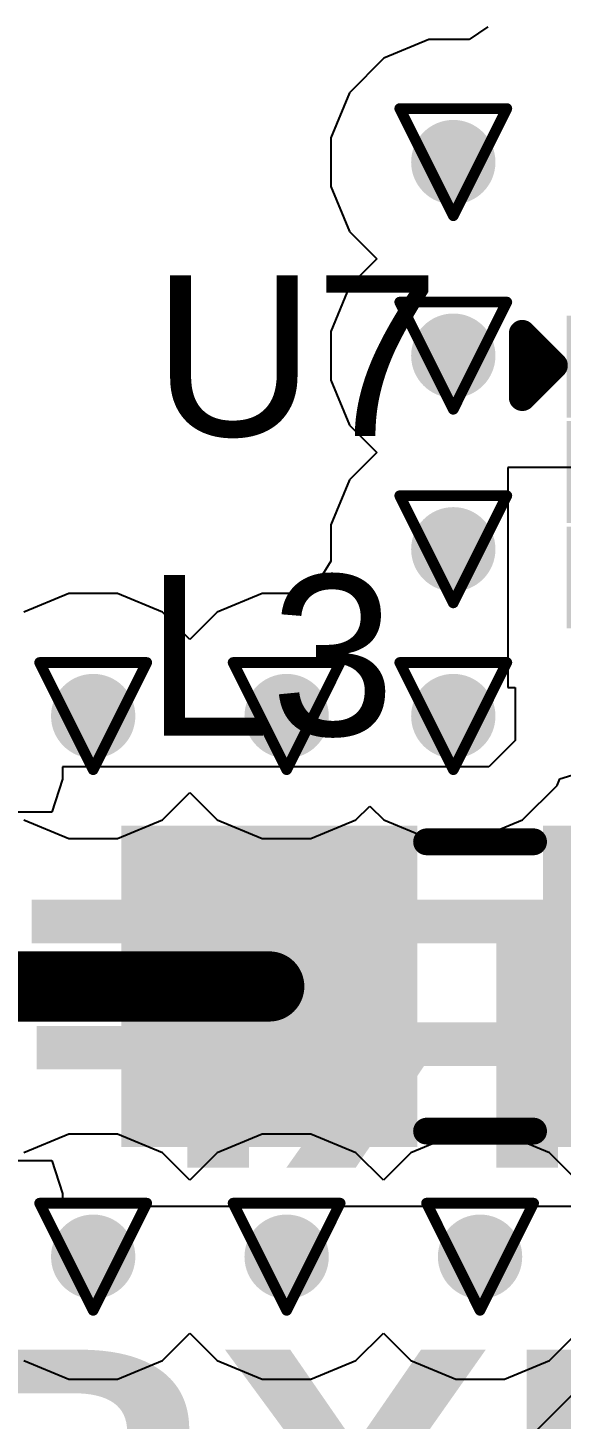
# Model space of a CAD drawing. Header units: inches. Extents: x -5 to 234, y -4 to 104.
# Drawn here: x 3.65 to 6.18, y 22.23 to 28.83 of the extents above; entities that cross this region are included whole.
import ezdxf

# ---------------------------------------------------------------- set-up
doc = ezdxf.new("R2010")
doc.units = ezdxf.units.IN
for name, color, linetype in [('Bottom Layer', 5, 'Continuous'), ('Bottom Overlay', 54, 'Continuous'), ('Drill Drawing', 1, 'Continuous'), ('GND', 16, 'Continuous'), ('POWER', 76, 'Continuous'), ('Top Layer', 1, 'Continuous'), ('Top Overlay', 2, 'Continuous'), ('Top Paste', 8, 'Continuous'), ('Top Solder', 216, 'Continuous'), ('Via Holes', 16, 'Continuous')]:
    doc.layers.add(name, color=color, linetype=linetype)
doc.styles.add('Arial', font='', dxfattribs={"height": 0.2})
doc.styles.add('Arial Black_Bold', font='', dxfattribs={"height": 0.2})
doc.styles.get('Arial').set_extended_font_data('Arial')
doc.styles.get('Arial Black_Bold').set_extended_font_data('Arial Black', bold=True)

# ---------------------------------------------------------------- blocks, each defined once
blk = doc.blocks.new('DFN_6_1_1_6__15')
at = {"layer": 'Top Layer'}
for points in [[(-0.225, 0.64), (-0.225, 0.36), (-0.65, 0.36), (-0.65, 0.64)], [(0.65, 0.64), (0.65, 0.36), (0.225, 0.36), (0.225, 0.64)], [(-0.225, 0.14), (-0.225, -0.14), (-0.65, -0.14), (-0.65, 0.14)], [(0.65, 0.14), (0.65, -0.14), (0.225, -0.14), (0.225, 0.14)], [(-0.225, -0.36), (-0.225, -0.64), (-0.65, -0.64), (-0.65, -0.36)], [(0.65, -0.36), (0.65, -0.64), (0.225, -0.64), (0.225, -0.36)]]:
    blk.add_hatch(color=1, dxfattribs=at).paths.add_polyline_path(points)
at = {"layer": 'Top Paste'}
for points in [[(-0.225, 0.64), (-0.225, 0.36), (-0.65, 0.36), (-0.65, 0.64)], [(0.65, 0.64), (0.65, 0.36), (0.225, 0.36), (0.225, 0.64)], [(-0.225, 0.14), (-0.225, -0.14), (-0.65, -0.14), (-0.65, 0.14)], [(0.65, 0.14), (0.65, -0.14), (0.225, -0.14), (0.225, 0.14)], [(-0.225, -0.36), (-0.225, -0.64), (-0.65, -0.64), (-0.65, -0.36)], [(0.65, -0.36), (0.65, -0.64), (0.225, -0.64), (0.225, -0.36)]]:
    blk.add_hatch(color=8, dxfattribs=at).paths.add_polyline_path(points)
at = {"layer": 'Top Solder'}
for points in [[(-0.1234, 0.7416), (-0.1234, 0.2584), (-0.7516, 0.2584), (-0.7516, 0.7416)], [(0.7516, 0.7416), (0.7516, 0.2584), (0.1234, 0.2584), (0.1234, 0.7416)], [(-0.1234, 0.2416), (-0.1234, -0.2416), (-0.7516, -0.2416), (-0.7516, 0.2416)], [(0.7516, 0.2416), (0.7516, -0.2416), (0.1234, -0.2416), (0.1234, 0.2416)], [(-0.1234, -0.2584), (-0.1234, -0.7416), (-0.7516, -0.7416), (-0.7516, -0.2584)], [(0.7516, -0.2584), (0.7516, -0.7416), (0.1234, -0.7416), (0.1234, -0.2584)]]:
    blk.add_hatch(color=216, dxfattribs=at).paths.add_polyline_path(points)
at = {"layer": 'Top Overlay'}
for points in [[(-0.5762, 0.8508, 0.127, 0.127, 0), (0.5762, 0.8508, 0.127, 0.127, 0)], [(-0.9621, 0.3528, 0.127, 0.127, 0), (-0.9621, 0.6576, 0.127, 0.127, 0)], [(-0.9621, 0.6576, 0.127, 0.127, 0), (-0.8097, 0.5052, 0.127, 0.127, 0)], [(-0.9621, 0.3528, 0.127, 0.127, 0), (-0.8097, 0.5052, 0.127, 0.127, 0)], [(-0.5762, -0.8508, 0.127, 0.127, 0), (0.5762, -0.8508, 0.127, 0.127, 0)]]:
    blk.add_lwpolyline(points, format="xyseb", dxfattribs=at)
for points in [[(-0.6079, 0.8508, 0.0635, 0.0635, 1), (-0.5444, 0.8508, 0.0635, 0.0635, 1)], [(0.5444, 0.8508, 0.0635, 0.0635, 1), (0.6079, 0.8508, 0.0635, 0.0635, 1)], [(-0.9939, 0.6576, 0.0635, 0.0635, 1), (-0.9304, 0.6576, 0.0635, 0.0635, 1)], [(-0.9939, 0.6576, 0.0635, 0.0635, 1), (-0.9304, 0.6576, 0.0635, 0.0635, 1)], [(-0.8415, 0.5052, 0.0635, 0.0635, 1), (-0.778, 0.5052, 0.0635, 0.0635, 1)], [(-0.8415, 0.5052, 0.0635, 0.0635, 1), (-0.778, 0.5052, 0.0635, 0.0635, 1)], [(-0.9939, 0.3528, 0.0635, 0.0635, 1), (-0.9304, 0.3528, 0.0635, 0.0635, 1)], [(-0.9939, 0.3528, 0.0635, 0.0635, 1), (-0.9304, 0.3528, 0.0635, 0.0635, 1)], [(-0.6079, -0.8508, 0.0635, 0.0635, 1), (-0.5444, -0.8508, 0.0635, 0.0635, 1)], [(0.5444, -0.8508, 0.0635, 0.0635, 1), (0.6079, -0.8508, 0.0635, 0.0635, 1)]]:
    blk.add_lwpolyline(points, format="xyseb", close=True, dxfattribs=at)
blk = doc.blocks.new('I___0805_92')
at = {"layer": 'Top Layer'}
for points in [[(-1.6, 0.66), (-0.4, 0.66), (-0.4, -0.66), (-1.6, -0.66)], [(0.4, 0.66), (1.6, 0.66), (1.6, -0.66), (0.4, -0.66)]]:
    blk.add_hatch(color=1, dxfattribs=at).paths.add_polyline_path(points)
at = {"layer": 'Top Paste'}
for points in [[(-1.6, 0.66), (-0.4, 0.66), (-0.4, -0.66), (-1.6, -0.66)], [(0.4, 0.66), (1.6, 0.66), (1.6, -0.66), (0.4, -0.66)]]:
    blk.add_hatch(color=8, dxfattribs=at).paths.add_polyline_path(points)
at = {"layer": 'Top Solder'}
for points in [[(-1.7016, 0.7616), (-0.2984, 0.7616), (-0.2984, -0.7616), (-1.7016, -0.7616)], [(0.2984, 0.7616), (1.7016, 0.7616), (1.7016, -0.7616), (0.2984, -0.7616)]]:
    blk.add_hatch(color=216, dxfattribs=at).paths.add_polyline_path(points)
at = {"layer": 'Top Overlay'}
for points in [[(0.254, 0.6858, 0.127, 0.127, 0), (-0.254, 0.6858, 0.127, 0.127, 0)], [(0.254, -0.6858, 0.127, 0.127, 0), (-0.254, -0.6858, 0.127, 0.127, 0)]]:
    blk.add_lwpolyline(points, format="xyseb", dxfattribs=at)
for points in [[(-0.2858, 0.6858, 0.0635, 0.0635, 1), (-0.2223, 0.6858, 0.0635, 0.0635, 1)], [(0.2223, 0.6858, 0.0635, 0.0635, 1), (0.2857, 0.6858, 0.0635, 0.0635, 1)], [(-0.2858, -0.6858, 0.0635, 0.0635, 1), (-0.2223, -0.6858, 0.0635, 0.0635, 1)], [(0.2223, -0.6858, 0.0635, 0.0635, 1), (0.2857, -0.6858, 0.0635, 0.0635, 1)]]:
    blk.add_lwpolyline(points, format="xyseb", close=True, dxfattribs=at)

msp = doc.modelspace()

# ---------------------------------------------------------------- hatches: boundary and pattern name
at = {"layer": 'Bottom Layer'}
h = msp.add_hatch(color=5, dxfattribs=at)
edge = h.paths.add_edge_path()
edge.add_arc((5.6642, 28.1902), 0.2, 0, 360)
h = msp.add_hatch(color=5, dxfattribs=at)
edge = h.paths.add_edge_path()
edge.add_arc((5.6642, 27.2725), 0.2, 0, 360)
h = msp.add_hatch(color=5, dxfattribs=at)
edge = h.paths.add_edge_path()
edge.add_arc((5.6642, 26.3547), 0.2, 0, 360)
h = msp.add_hatch(color=5, dxfattribs=at)
edge = h.paths.add_edge_path()
edge.add_arc((3.9557, 25.564), 0.2, 0, 360)
h = msp.add_hatch(color=5, dxfattribs=at)
edge = h.paths.add_edge_path()
edge.add_arc((4.8735, 25.564), 0.2, 0, 360)
h = msp.add_hatch(color=5, dxfattribs=at)
edge = h.paths.add_edge_path()
edge.add_arc((5.6642, 25.564), 0.2, 0, 360)
h = msp.add_hatch(color=5, dxfattribs=at)
edge = h.paths.add_edge_path()
edge.add_arc((3.9557, 23.0008), 0.2, 0, 360)
h = msp.add_hatch(color=5, dxfattribs=at)
edge = h.paths.add_edge_path()
edge.add_arc((4.8735, 23.0008), 0.2, 0, 360)
h = msp.add_hatch(color=5, dxfattribs=at)
edge = h.paths.add_edge_path()
edge.add_arc((5.7912, 23.0008), 0.2, 0, 360)
at = {"layer": 'GND'}
h = msp.add_hatch(color=16, dxfattribs=at)
edge = h.paths.add_edge_path()
edge.add_arc((5.6642, 28.1902), 0.2, 0, 360)
h = msp.add_hatch(color=16, dxfattribs=at)
edge = h.paths.add_edge_path()
edge.add_arc((5.6642, 27.2725), 0.2, 0, 360)
h = msp.add_hatch(color=16, dxfattribs=at)
edge = h.paths.add_edge_path()
edge.add_arc((5.6642, 26.3547), 0.2, 0, 360)
h = msp.add_hatch(color=16, dxfattribs=at)
edge = h.paths.add_edge_path()
edge.add_arc((3.9557, 25.564), 0.2, 0, 360)
h = msp.add_hatch(color=16, dxfattribs=at)
edge = h.paths.add_edge_path()
edge.add_arc((4.8735, 25.564), 0.2, 0, 360)
h = msp.add_hatch(color=16, dxfattribs=at)
edge = h.paths.add_edge_path()
edge.add_arc((5.6642, 25.564), 0.2, 0, 360)
h = msp.add_hatch(color=16, dxfattribs=at)
edge = h.paths.add_edge_path()
edge.add_arc((3.9557, 23.0008), 0.2, 0, 360)
h = msp.add_hatch(color=16, dxfattribs=at)
edge = h.paths.add_edge_path()
edge.add_arc((4.8735, 23.0008), 0.2, 0, 360)
h = msp.add_hatch(color=16, dxfattribs=at)
edge = h.paths.add_edge_path()
edge.add_arc((5.7912, 23.0008), 0.2, 0, 360)
at = {"layer": 'POWER'}
h = msp.add_hatch(color=76, dxfattribs=at)
edge = h.paths.add_edge_path()
edge.add_arc((5.6642, 28.1902), 0.2, 0, 360)
h = msp.add_hatch(color=76, dxfattribs=at)
edge = h.paths.add_edge_path()
edge.add_arc((5.6642, 27.2725), 0.2, 0, 360)
h = msp.add_hatch(color=76, dxfattribs=at)
edge = h.paths.add_edge_path()
edge.add_arc((5.6642, 26.3547), 0.2, 0, 360)
h = msp.add_hatch(color=76, dxfattribs=at)
edge = h.paths.add_edge_path()
edge.add_arc((3.9557, 25.564), 0.2, 0, 360)
h = msp.add_hatch(color=76, dxfattribs=at)
edge = h.paths.add_edge_path()
edge.add_arc((4.8735, 25.564), 0.2, 0, 360)
h = msp.add_hatch(color=76, dxfattribs=at)
edge = h.paths.add_edge_path()
edge.add_arc((5.6642, 25.564), 0.2, 0, 360)
h = msp.add_hatch(color=76, dxfattribs=at)
edge = h.paths.add_edge_path()
edge.add_arc((3.9557, 23.0008), 0.2, 0, 360)
h = msp.add_hatch(color=76, dxfattribs=at)
edge = h.paths.add_edge_path()
edge.add_arc((4.8735, 23.0008), 0.2, 0, 360)
h = msp.add_hatch(color=76, dxfattribs=at)
edge = h.paths.add_edge_path()
edge.add_arc((5.7912, 23.0008), 0.2, 0, 360)
at = {"layer": 'Top Layer'}
h = msp.add_hatch(color=1, dxfattribs=at)
edge = h.paths.add_edge_path()
edge.add_arc((5.6642, 28.1902), 0.2, 0, 360)
h = msp.add_hatch(color=1, dxfattribs=at)
edge = h.paths.add_edge_path()
edge.add_arc((5.6642, 27.2725), 0.2, 0, 360)
h = msp.add_hatch(color=1, dxfattribs=at)
edge = h.paths.add_edge_path()
edge.add_arc((5.6642, 26.3547), 0.2, 0, 360)
h = msp.add_hatch(color=1, dxfattribs=at)
edge = h.paths.add_edge_path()
edge.add_arc((3.9557, 25.564), 0.2, 0, 360)
h = msp.add_hatch(color=1, dxfattribs=at)
edge = h.paths.add_edge_path()
edge.add_arc((4.8735, 25.564), 0.2, 0, 360)
h = msp.add_hatch(color=1, dxfattribs=at)
edge = h.paths.add_edge_path()
edge.add_arc((5.6642, 25.564), 0.2, 0, 360)
h = msp.add_hatch(color=1, dxfattribs=at)
edge = h.paths.add_edge_path()
edge.add_arc((3.9557, 23.0008), 0.2, 0, 360)
h = msp.add_hatch(color=1, dxfattribs=at)
edge = h.paths.add_edge_path()
edge.add_arc((4.8735, 23.0008), 0.2, 0, 360)
h = msp.add_hatch(color=1, dxfattribs=at)
edge = h.paths.add_edge_path()
edge.add_arc((5.7912, 23.0008), 0.2, 0, 360)
at = {"layer": 'Via Holes'}
h = msp.add_hatch(color=7, dxfattribs=at)
edge = h.paths.add_edge_path()
edge.add_arc((5.6642, 28.1902), 0.1, 0, 360)
h = msp.add_hatch(color=7, dxfattribs=at)
edge = h.paths.add_edge_path()
edge.add_arc((5.6642, 27.2725), 0.1, 0, 360)
h = msp.add_hatch(color=7, dxfattribs=at)
edge = h.paths.add_edge_path()
edge.add_arc((5.6642, 26.3547), 0.1, 0, 360)
h = msp.add_hatch(color=7, dxfattribs=at)
edge = h.paths.add_edge_path()
edge.add_arc((3.9557, 25.564), 0.1, 0, 360)
h = msp.add_hatch(color=7, dxfattribs=at)
edge = h.paths.add_edge_path()
edge.add_arc((4.8735, 25.564), 0.1, 0, 360)
h = msp.add_hatch(color=7, dxfattribs=at)
edge = h.paths.add_edge_path()
edge.add_arc((5.6642, 25.564), 0.1, 0, 360)
h = msp.add_hatch(color=7, dxfattribs=at)
edge = h.paths.add_edge_path()
edge.add_arc((3.9557, 23.0008), 0.1, 0, 360)
h = msp.add_hatch(color=7, dxfattribs=at)
edge = h.paths.add_edge_path()
edge.add_arc((4.8735, 23.0008), 0.1, 0, 360)
h = msp.add_hatch(color=7, dxfattribs=at)
edge = h.paths.add_edge_path()
edge.add_arc((5.7912, 23.0008), 0.1, 0, 360)

# ---------------------------------------------------------------- linework, layer by layer
at = {"layer": 'Drill Drawing'}
for points in [[(5.4102, 28.4442, 0.0508, 0.0508, 0), (5.9182, 28.4442, 0.0508, 0.0508, 0)], [(5.4102, 28.4442, 0.0508, 0.0508, 0), (5.6642, 27.9362, 0.0508, 0.0508, 0)], [(5.6642, 27.9362, 0.0508, 0.0508, 0), (5.9182, 28.4442, 0.0508, 0.0508, 0)], [(5.4102, 27.5265, 0.0508, 0.0508, 0), (5.9182, 27.5265, 0.0508, 0.0508, 0)], [(5.4102, 27.5265, 0.0508, 0.0508, 0), (5.6642, 27.0185, 0.0508, 0.0508, 0)], [(5.6642, 27.0185, 0.0508, 0.0508, 0), (5.9182, 27.5265, 0.0508, 0.0508, 0)], [(5.4102, 26.6087, 0.0508, 0.0508, 0), (5.9182, 26.6087, 0.0508, 0.0508, 0)], [(5.4102, 26.6087, 0.0508, 0.0508, 0), (5.6642, 26.1007, 0.0508, 0.0508, 0)], [(5.6642, 26.1007, 0.0508, 0.0508, 0), (5.9182, 26.6087, 0.0508, 0.0508, 0)], [(3.7017, 25.818, 0.0508, 0.0508, 0), (4.2097, 25.818, 0.0508, 0.0508, 0)], [(3.7017, 25.818, 0.0508, 0.0508, 0), (3.9557, 25.31, 0.0508, 0.0508, 0)], [(3.9557, 25.31, 0.0508, 0.0508, 0), (4.2097, 25.818, 0.0508, 0.0508, 0)], [(4.6195, 25.818, 0.0508, 0.0508, 0), (5.1275, 25.818, 0.0508, 0.0508, 0)], [(4.6195, 25.818, 0.0508, 0.0508, 0), (4.8735, 25.31, 0.0508, 0.0508, 0)], [(4.8735, 25.31, 0.0508, 0.0508, 0), (5.1275, 25.818, 0.0508, 0.0508, 0)], [(5.4102, 25.818, 0.0508, 0.0508, 0), (5.9182, 25.818, 0.0508, 0.0508, 0)], [(5.4102, 25.818, 0.0508, 0.0508, 0), (5.6642, 25.31, 0.0508, 0.0508, 0)], [(5.6642, 25.31, 0.0508, 0.0508, 0), (5.9182, 25.818, 0.0508, 0.0508, 0)], [(3.7017, 23.2548, 0.0508, 0.0508, 0), (4.2097, 23.2548, 0.0508, 0.0508, 0)], [(3.7017, 23.2548, 0.0508, 0.0508, 0), (3.9557, 22.7468, 0.0508, 0.0508, 0)], [(3.9557, 22.7468, 0.0508, 0.0508, 0), (4.2097, 23.2548, 0.0508, 0.0508, 0)], [(4.6195, 23.2548, 0.0508, 0.0508, 0), (5.1275, 23.2548, 0.0508, 0.0508, 0)], [(4.6195, 23.2548, 0.0508, 0.0508, 0), (4.8735, 22.7468, 0.0508, 0.0508, 0)], [(4.8735, 22.7468, 0.0508, 0.0508, 0), (5.1275, 23.2548, 0.0508, 0.0508, 0)], [(5.5372, 23.2548, 0.0508, 0.0508, 0), (6.0452, 23.2548, 0.0508, 0.0508, 0)], [(5.5372, 23.2548, 0.0508, 0.0508, 0), (5.7912, 22.7468, 0.0508, 0.0508, 0)], [(5.7912, 22.7468, 0.0508, 0.0508, 0), (6.0452, 23.2548, 0.0508, 0.0508, 0)]]:
    msp.add_lwpolyline(points, format="xyseb", dxfattribs=at)
for points in [[(5.3975, 28.4442, 0.0254, 0.0254, 1), (5.4229, 28.4442, 0.0254, 0.0254, 1)], [(5.3975, 28.4442, 0.0254, 0.0254, 1), (5.4229, 28.4442, 0.0254, 0.0254, 1)], [(5.9055, 28.4442, 0.0254, 0.0254, 1), (5.9309, 28.4442, 0.0254, 0.0254, 1)], [(5.9055, 28.4442, 0.0254, 0.0254, 1), (5.9309, 28.4442, 0.0254, 0.0254, 1)], [(5.6515, 27.9362, 0.0254, 0.0254, 1), (5.6769, 27.9362, 0.0254, 0.0254, 1)], [(5.6515, 27.9362, 0.0254, 0.0254, 1), (5.6769, 27.9362, 0.0254, 0.0254, 1)], [(5.3975, 27.5265, 0.0254, 0.0254, 1), (5.4229, 27.5265, 0.0254, 0.0254, 1)], [(5.3975, 27.5265, 0.0254, 0.0254, 1), (5.4229, 27.5265, 0.0254, 0.0254, 1)], [(5.9055, 27.5265, 0.0254, 0.0254, 1), (5.9309, 27.5265, 0.0254, 0.0254, 1)], [(5.9055, 27.5265, 0.0254, 0.0254, 1), (5.9309, 27.5265, 0.0254, 0.0254, 1)], [(5.6515, 27.0185, 0.0254, 0.0254, 1), (5.6769, 27.0185, 0.0254, 0.0254, 1)], [(5.6515, 27.0185, 0.0254, 0.0254, 1), (5.6769, 27.0185, 0.0254, 0.0254, 1)], [(5.3975, 26.6087, 0.0254, 0.0254, 1), (5.4229, 26.6087, 0.0254, 0.0254, 1)], [(5.3975, 26.6087, 0.0254, 0.0254, 1), (5.4229, 26.6087, 0.0254, 0.0254, 1)], [(5.9055, 26.6087, 0.0254, 0.0254, 1), (5.9309, 26.6087, 0.0254, 0.0254, 1)], [(5.9055, 26.6087, 0.0254, 0.0254, 1), (5.9309, 26.6087, 0.0254, 0.0254, 1)], [(5.6515, 26.1007, 0.0254, 0.0254, 1), (5.6769, 26.1007, 0.0254, 0.0254, 1)], [(5.6515, 26.1007, 0.0254, 0.0254, 1), (5.6769, 26.1007, 0.0254, 0.0254, 1)], [(3.689, 25.818, 0.0254, 0.0254, 1), (3.7144, 25.818, 0.0254, 0.0254, 1)], [(3.689, 25.818, 0.0254, 0.0254, 1), (3.7144, 25.818, 0.0254, 0.0254, 1)], [(4.197, 25.818, 0.0254, 0.0254, 1), (4.2224, 25.818, 0.0254, 0.0254, 1)], [(4.197, 25.818, 0.0254, 0.0254, 1), (4.2224, 25.818, 0.0254, 0.0254, 1)], [(4.6068, 25.818, 0.0254, 0.0254, 1), (4.6322, 25.818, 0.0254, 0.0254, 1)], [(4.6068, 25.818, 0.0254, 0.0254, 1), (4.6322, 25.818, 0.0254, 0.0254, 1)], [(5.1148, 25.818, 0.0254, 0.0254, 1), (5.1402, 25.818, 0.0254, 0.0254, 1)], [(5.1148, 25.818, 0.0254, 0.0254, 1), (5.1402, 25.818, 0.0254, 0.0254, 1)], [(5.3975, 25.818, 0.0254, 0.0254, 1), (5.4229, 25.818, 0.0254, 0.0254, 1)], [(5.3975, 25.818, 0.0254, 0.0254, 1), (5.4229, 25.818, 0.0254, 0.0254, 1)], [(5.9055, 25.818, 0.0254, 0.0254, 1), (5.9309, 25.818, 0.0254, 0.0254, 1)], [(5.9055, 25.818, 0.0254, 0.0254, 1), (5.9309, 25.818, 0.0254, 0.0254, 1)], [(3.943, 25.31, 0.0254, 0.0254, 1), (3.9684, 25.31, 0.0254, 0.0254, 1)], [(3.943, 25.31, 0.0254, 0.0254, 1), (3.9684, 25.31, 0.0254, 0.0254, 1)], [(4.8608, 25.31, 0.0254, 0.0254, 1), (4.8862, 25.31, 0.0254, 0.0254, 1)], [(4.8608, 25.31, 0.0254, 0.0254, 1), (4.8862, 25.31, 0.0254, 0.0254, 1)], [(5.6515, 25.31, 0.0254, 0.0254, 1), (5.6769, 25.31, 0.0254, 0.0254, 1)], [(5.6515, 25.31, 0.0254, 0.0254, 1), (5.6769, 25.31, 0.0254, 0.0254, 1)], [(3.689, 23.2548, 0.0254, 0.0254, 1), (3.7144, 23.2548, 0.0254, 0.0254, 1)], [(3.689, 23.2548, 0.0254, 0.0254, 1), (3.7144, 23.2548, 0.0254, 0.0254, 1)], [(4.197, 23.2548, 0.0254, 0.0254, 1), (4.2224, 23.2548, 0.0254, 0.0254, 1)], [(4.197, 23.2548, 0.0254, 0.0254, 1), (4.2224, 23.2548, 0.0254, 0.0254, 1)], [(4.6068, 23.2548, 0.0254, 0.0254, 1), (4.6322, 23.2548, 0.0254, 0.0254, 1)], [(4.6068, 23.2548, 0.0254, 0.0254, 1), (4.6322, 23.2548, 0.0254, 0.0254, 1)], [(5.1148, 23.2548, 0.0254, 0.0254, 1), (5.1402, 23.2548, 0.0254, 0.0254, 1)], [(5.1148, 23.2548, 0.0254, 0.0254, 1), (5.1402, 23.2548, 0.0254, 0.0254, 1)], [(5.5245, 23.2548, 0.0254, 0.0254, 1), (5.5499, 23.2548, 0.0254, 0.0254, 1)], [(5.5245, 23.2548, 0.0254, 0.0254, 1), (5.5499, 23.2548, 0.0254, 0.0254, 1)], [(6.0325, 23.2548, 0.0254, 0.0254, 1), (6.0579, 23.2548, 0.0254, 0.0254, 1)], [(6.0325, 23.2548, 0.0254, 0.0254, 1), (6.0579, 23.2548, 0.0254, 0.0254, 1)], [(3.943, 22.7468, 0.0254, 0.0254, 1), (3.9684, 22.7468, 0.0254, 0.0254, 1)], [(3.943, 22.7468, 0.0254, 0.0254, 1), (3.9684, 22.7468, 0.0254, 0.0254, 1)], [(4.8608, 22.7468, 0.0254, 0.0254, 1), (4.8862, 22.7468, 0.0254, 0.0254, 1)], [(4.8608, 22.7468, 0.0254, 0.0254, 1), (4.8862, 22.7468, 0.0254, 0.0254, 1)], [(5.7785, 22.7468, 0.0254, 0.0254, 1), (5.8039, 22.7468, 0.0254, 0.0254, 1)], [(5.7785, 22.7468, 0.0254, 0.0254, 1), (5.8039, 22.7468, 0.0254, 0.0254, 1)]]:
    msp.add_lwpolyline(points, format="xyseb", close=True, dxfattribs=at)
at = {"layer": 'POWER'}
for p, q in [((5.8274, 28.8312), (5.7395, 28.7713)), ((5.5486, 28.7712), (5.3351, 28.6828)), ((5.7391, 28.7712), (5.5486, 28.7712)), ((5.7395, 28.7713), (5.7391, 28.7712)), ((5.3351, 28.6828), (5.1717, 28.5193)), ((5.1717, 28.5193), (5.0832, 28.3058)), ((5.0832, 28.3058), (5.0832, 28.0746)), ((5.0832, 28.0746), (5.1717, 27.8611)), ((5.1717, 27.8611), (5.3014, 27.7313)), ((5.3014, 27.7313), (5.1717, 27.6016)), ((5.1717, 27.6016), (5.0832, 27.388)), ((5.0832, 27.388), (5.0832, 27.1569)), ((5.0832, 27.1569), (5.1717, 26.9434)), ((5.1717, 26.9434), (5.3014, 26.8136)), ((5.3014, 26.8136), (5.1717, 26.6839)), ((5.1717, 26.6839), (5.0832, 26.4703)), ((5.0832, 26.4703), (5.0832, 26.2984)), ((5.0832, 26.2984), (5.0248, 26.2034)), ((5.0248, 26.2034), (4.9298, 26.145)), ((3.8402, 26.145), (3.6266, 26.0566)), ((4.0713, 26.145), (3.8402, 26.145)), ((4.2848, 26.0566), (4.0713, 26.145)), ((4.7579, 26.145), (4.5444, 26.0566)), ((4.9298, 26.145), (4.7579, 26.145)), ((4.4146, 25.9268), (4.2848, 26.0566)), ((4.5444, 26.0566), (4.4146, 25.9268)), ((6.1567, 25.2349), (6.1702, 25.2673)), ((6.1702, 25.2673), (6.2678, 25.296)), ((4.2848, 25.0715), (4.4146, 25.2012)), ((4.4146, 25.2012), (4.5444, 25.0715)), ((5.9933, 25.0715), (6.1567, 25.2349)), ((5.2026, 25.0715), (5.2688, 25.1377)), ((5.2688, 25.1377), (5.3351, 25.0715)), ((3.6266, 25.0715), (3.8402, 24.983)), ((4.0713, 24.983), (4.2848, 25.0715)), ((4.5444, 25.0715), (4.7579, 24.983)), ((4.989, 24.983), (5.2026, 25.0715)), ((5.3351, 25.0715), (5.5486, 24.983)), ((5.7798, 24.983), (5.9933, 25.0715)), ((3.8402, 24.983), (4.0713, 24.983)), ((4.7579, 24.983), (4.989, 24.983)), ((5.5486, 24.983), (5.7798, 24.983)), ((3.8402, 23.5818), (3.6266, 23.4933)), ((4.0713, 23.5818), (3.8402, 23.5818)), ((4.2848, 23.4933), (4.0713, 23.5818)), ((4.7579, 23.5818), (4.5444, 23.4933)), ((4.989, 23.5818), (4.7579, 23.5818)), ((5.2026, 23.4933), (4.989, 23.5818)), ((5.6756, 23.5818), (5.4621, 23.4933)), ((5.9068, 23.5818), (5.6756, 23.5818)), ((6.1203, 23.4933), (5.9068, 23.5818)), ((4.4146, 23.3636), (4.2848, 23.4933)), ((4.5444, 23.4933), (4.4146, 23.3636)), ((5.3323, 23.3636), (5.2026, 23.4933)), ((5.4621, 23.4933), (5.3323, 23.3636)), ((6.2837, 23.3299), (6.1203, 23.4933)), ((4.2848, 22.5082), (4.4146, 22.638)), ((4.4146, 22.638), (4.5444, 22.5082)), ((5.2026, 22.5082), (5.3323, 22.638)), ((5.3323, 22.638), (5.4621, 22.5082)), ((6.1203, 22.5082), (6.2837, 22.6717)), ((3.6266, 22.5082), (3.8402, 22.4198)), ((4.0713, 22.4198), (4.2848, 22.5082)), ((4.5444, 22.5082), (4.7579, 22.4198)), ((4.989, 22.4198), (5.2026, 22.5082)), ((5.4621, 22.5082), (5.6756, 22.4198)), ((5.9068, 22.4198), (6.1203, 22.5082)), ((3.8402, 22.4198), (4.0713, 22.4198)), ((4.7579, 22.4198), (4.989, 22.4198)), ((5.6756, 22.4198), (5.9068, 22.4198))]:
    msp.add_line(p, q, dxfattribs=at)
at = {"layer": 'Top Layer'}
for p, q in [((6.7977, 26.742), (5.9227, 26.742)), ((5.9227, 26.742), (5.9227, 25.7)), ((5.9227, 25.7), (5.9582, 25.7)), ((5.9582, 25.7), (5.9582, 25.4488)), ((5.9582, 25.4488), (5.8325, 25.3231)), ((3.8102, 25.2644), (3.7592, 25.1077)), ((5.6324, 25.3231), (3.8102, 25.3231)), ((3.8102, 25.3231), (3.8102, 25.2644)), ((5.8325, 25.3231), (5.6324, 25.3231)), ((3.7592, 25.1077), (0.7287, 25.1077)), ((0.7287, 23.4567), (3.7592, 23.4567)), ((3.7592, 23.4567), (3.8102, 23.3001)), ((3.8102, 23.3001), (3.8102, 23.2411)), ((3.8102, 23.2411), (5.6324, 23.2411)), ((5.6324, 23.2411), (5.7722, 23.2411)), ((5.7722, 23.2411), (5.95, 23.2411)), ((5.95, 23.2411), (7.7722, 23.2411)), ((6.4846, 22.6033), (6.0441, 22.1628))]:
    msp.add_line(p, q, dxfattribs=at)
for points in [[(2.9972, 24.2822, 0.3326, 0.3326, 0), (4.7912, 24.2822, 0.3326, 0.3326, 0)], [(4.7912, 24.2821, 0.3326, 0.3326, 0), (4.7912, 24.2822, 0.3326, 0.3326, 0)]]:
    msp.add_lwpolyline(points, format="xyseb", dxfattribs=at)
for points in [[(4.708, 24.2822, 0.1663, 0.1663, 1), (4.8744, 24.2822, 0.1663, 0.1663, 1)], [(4.708, 24.2822, 0.1663, 0.1663, 1), (4.8744, 24.2822, 0.1663, 0.1663, 1)], [(4.708, 24.2821, 0.1663, 0.1663, 1), (4.8744, 24.2821, 0.1663, 0.1663, 1)]]:
    msp.add_lwpolyline(points, format="xyseb", close=True, dxfattribs=at)

# ---------------------------------------------------------------- block references
msp.add_blockref('DFN_6_1_1_6__15', (6.9537, 26.721))
at = {"rotation": 180}
msp.add_blockref('I___0805_92', (5.7912, 24.2821), dxfattribs=at)

# ---------------------------------------------------------------- texts
at = {"layer": 'Bottom Overlay', "style": 'Arial Black_Bold', "text_generation_flag": 2}
msp.add_text('VCC-RF', height=1.27, dxfattribs=at).set_placement((11.2602, 23.4229))
at = {"layer": 'Top Overlay'}
for s, height, style, p in [('U7', 0.762, 'Arial', (4.2387, 26.8916)), ('L3', 0.762, 'Arial', (4.2041, 25.4715)), ('RXD', 1.27, 'Arial Black_Bold', (3.0561, 21.2903))]:
    msp.add_text(s, height=height, dxfattribs=dict(at, style=style)).set_placement(p)

doc.saveas('drawing.dxf')
